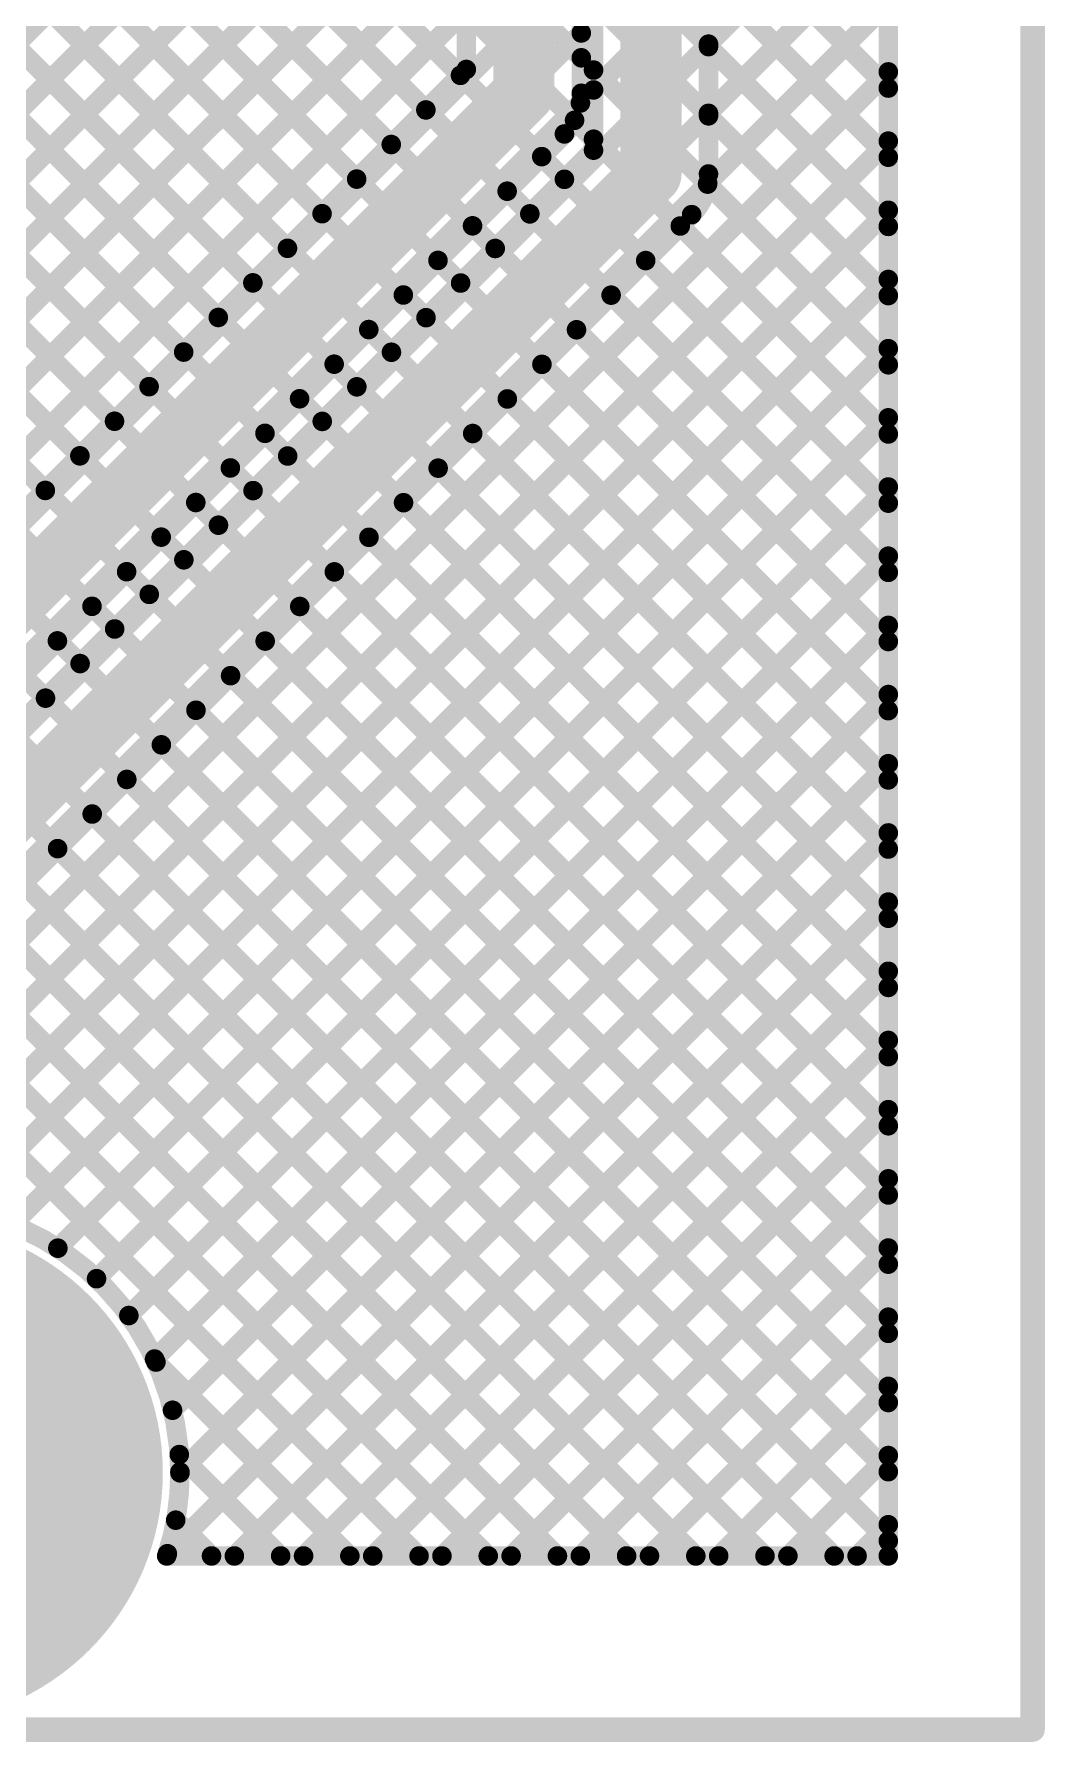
# Model space of a CAD drawing. Header units: millimetres. Extents: x -0.32 to 3.69, y -0.11 to 2.37.
# Drawn here: x 3.275 to 3.688, y -0.11 to 0.588 of the extents above; entities that cross this region are included whole.
import ezdxf

# ---------------------------------------------------------------- set-up
doc = ezdxf.new("R2010")
doc.units = ezdxf.units.MM
doc.header["$MEASUREMENT"] = 0
for name, color, linetype in [('BottomLayer', 5, 'Continuous'), ('BottomSolder', 6, 'Continuous'), ('Mechanical2', 216, 'Continuous'), ('MultiLayer', 9, 'Continuous'), ('TopLayer', 1, 'Continuous'), ('TopSolder', 216, 'Continuous')]:
    doc.layers.add(name, color=color, linetype=linetype)

msp = doc.modelspace()

# ---------------------------------------------------------------- hatches: boundary and pattern name
at = {"layer": 'BottomLayer'}
h = msp.add_hatch(color=5, dxfattribs=at)
edge = h.paths.add_edge_path()
edge.add_arc((3.225, 0), 0.09843, 0, 360)
at = {"layer": 'BottomSolder'}
h = msp.add_hatch(color=6, dxfattribs=at)
edge = h.paths.add_edge_path()
edge.add_arc((3.225, 0), 0.10243, 0, 360)
at = {"layer": 'MultiLayer'}
h = msp.add_hatch(color=9, dxfattribs=at)
edge = h.paths.add_edge_path()
edge.add_arc((3.225, 0), 0.09843, 0, 360)
at = {"layer": 'TopLayer'}
h = msp.add_hatch(color=1, dxfattribs=at)
edge = h.paths.add_edge_path()
edge.add_arc((3.225, 0), 0.09843, 0, 360)
at = {"layer": 'TopSolder'}
h = msp.add_hatch(color=216, dxfattribs=at)
edge = h.paths.add_edge_path()
edge.add_arc((3.225, 0), 0.10243, 0, 360)

# ---------------------------------------------------------------- linework, layer by layer
at = {"layer": 'BottomLayer', "const_width": 0.008}
for points in [[(2.94143, 1.079), (3.624, 0.39643)], [(2.96971, 1.079), (3.624, 0.42471)], [(2.998, 1.079), (3.624, 0.453)], [(3.02628, 1.079), (3.624, 0.48128)], [(3.05457, 1.079), (3.624, 0.50957)], [(3.08285, 1.079), (3.624, 0.53785)], [(3.11113, 1.079), (3.624, 0.56613)], [(3.624, -0.034), (3.624, 1.079)], [(2.99465, 0.9975), (3.624, 0.36814)], [(2.98907, 0.97479), (3.624, 0.33986)], [(2.97749, 0.95809), (3.624, 0.31158)], [(2.8994, 0.95133), (3.624, 0.22672)], [(2.96107, 0.94622), (3.624, 0.28329)], [(2.93882, 0.94019), (3.624, 0.25501)], [(2.95664, 0.27306), (3.624, 0.94042)], [(2.98492, 0.27306), (3.624, 0.91214)], [(2.99471, 0.25457), (3.624, 0.88385)], [(2.99471, 0.22628), (3.624, 0.85557)], [(2.98187, 0.84057), (3.624, 0.19844)], [(2.99471, 0.198), (3.624, 0.82729)], [(2.99459, 0.79956), (3.624, 0.17015)], [(2.99471, 0.16971), (3.624, 0.799)], [(2.87423, 0.7785), (3.624, 0.02873)], [(2.9887, 0.77717), (3.624, 0.14187)], [(2.81928, -0.034), (3.624, 0.77072)], [(2.97692, 0.76067), (3.624, 0.11359)], [(2.93774, 0.74327), (3.624, 0.05702)], [(2.96031, 0.749), (3.624, 0.0853)], [(2.84757, -0.034), (3.624, 0.74243)], [(2.87585, -0.034), (3.624, 0.71415)], [(2.90414, -0.034), (3.624, 0.68586)], [(2.93242, -0.034), (3.624, 0.65758)], [(2.98479, 0.63966), (3.624, 0.00045)], [(2.9607, -0.034), (3.624, 0.6293)], [(2.98899, -0.034), (3.624, 0.60101)], [(2.99451, 0.60165), (3.624, -0.02784)], [(2.87197, 0.58277), (3.48875, -0.034)], [(2.98833, 0.57956), (3.60188, -0.034)], [(3.01727, -0.034), (3.624, 0.57273)], [(2.97635, 0.56325), (3.5736, -0.034)], [(2.95953, 0.55178), (3.54532, -0.034)], [(2.93666, 0.54637), (3.51703, -0.034)], [(3.17871, 0.09915), (3.624, 0.54444)], [(3.21697, 0.10913), (3.624, 0.51616)], [(3.24391, 0.10778), (3.624, 0.48787)], [(3.2659, 0.10149), (3.624, 0.45959)], [(2.98663, 0.43984), (3.46046, -0.034)], [(3.28452, 0.09182), (3.624, 0.43131)], [(2.99442, 0.40376), (3.43218, -0.034)], [(3.30034, 0.07936), (3.624, 0.40302)], [(3.31355, 0.06429), (3.624, 0.37474)], [(3.32405, 0.0465), (3.624, 0.34645)], [(3.3314, 0.02557), (3.624, 0.31817)], [(3.33442, 0.00031), (3.624, 0.28988)], [(3.3293, -0.0331), (3.624, 0.2616)], [(3.35668, -0.034), (3.624, 0.23332)], [(3.38497, -0.034), (3.624, 0.20503)], [(3.41325, -0.034), (3.624, 0.17675)], [(3.44154, -0.034), (3.624, 0.14846)], [(3.46982, -0.034), (3.624, 0.12018)], [(3.49811, -0.034), (3.624, 0.09189)], [(3.52639, -0.034), (3.624, 0.06361)], [(3.32462, 0.04527), (3.40389, -0.034)], [(3.55467, -0.034), (3.624, 0.03533)], [(3.33417, 0.00744), (3.37561, -0.034)], [(3.58296, -0.034), (3.624, 0.00704)], [(3.3327, -0.01937), (3.34733, -0.034)], [(3.61124, -0.034), (3.624, -0.02124)], [(3.32901, -0.034), (3.624, -0.034)]]:
    msp.add_lwpolyline(points, dxfattribs=at)
at = {"layer": 'BottomLayer', "const_width": 0.004}
for points in [[(3.622, 0.57273, 1), (3.626, 0.57273, 1)], [(3.622, 0.56613, 1), (3.626, 0.56613, 1)], [(3.622, 0.54444, 1), (3.626, 0.54444, 1)], [(3.622, 0.53785, 1), (3.626, 0.53785, 1)], [(3.622, 0.51616, 1), (3.626, 0.51616, 1)], [(3.622, 0.50957, 1), (3.626, 0.50957, 1)], [(3.622, 0.48787, 1), (3.626, 0.48787, 1)], [(3.622, 0.48128, 1), (3.626, 0.48128, 1)], [(3.622, 0.45959, 1), (3.626, 0.45959, 1)], [(3.622, 0.453, 1), (3.626, 0.453, 1)], [(3.622, 0.43131, 1), (3.626, 0.43131, 1)], [(3.622, 0.42471, 1), (3.626, 0.42471, 1)], [(3.622, 0.40302, 1), (3.626, 0.40302, 1)], [(3.622, 0.39643, 1), (3.626, 0.39643, 1)], [(3.622, 0.37474, 1), (3.626, 0.37474, 1)], [(3.622, 0.36814, 1), (3.626, 0.36814, 1)], [(3.622, 0.34645, 1), (3.626, 0.34645, 1)], [(3.622, 0.33986, 1), (3.626, 0.33986, 1)], [(3.622, 0.31817, 1), (3.626, 0.31817, 1)], [(3.622, 0.31158, 1), (3.626, 0.31158, 1)], [(3.622, 0.28988, 1), (3.626, 0.28988, 1)], [(3.622, 0.28329, 1), (3.626, 0.28329, 1)], [(3.622, 0.2616, 1), (3.626, 0.2616, 1)], [(3.622, 0.25501, 1), (3.626, 0.25501, 1)], [(3.622, 0.23332, 1), (3.626, 0.23332, 1)], [(3.622, 0.22672, 1), (3.626, 0.22672, 1)], [(3.622, 0.20503, 1), (3.626, 0.20503, 1)], [(3.622, 0.19844, 1), (3.626, 0.19844, 1)], [(3.622, 0.17675, 1), (3.626, 0.17675, 1)], [(3.622, 0.17015, 1), (3.626, 0.17015, 1)], [(3.622, 0.14846, 1), (3.626, 0.14846, 1)], [(3.622, 0.14187, 1), (3.626, 0.14187, 1)], [(3.622, 0.12018, 1), (3.626, 0.12018, 1)], [(3.622, 0.11359, 1), (3.626, 0.11359, 1)], [(3.28252, 0.09182, 1), (3.28652, 0.09182, 1)], [(3.622, 0.09189, 1), (3.626, 0.09189, 1)], [(3.622, 0.0853, 1), (3.626, 0.0853, 1)], [(3.29834, 0.07936, 1), (3.30234, 0.07936, 1)], [(3.31155, 0.06429, 1), (3.31555, 0.06429, 1)], [(3.622, 0.06361, 1), (3.626, 0.06361, 1)], [(3.622, 0.05702, 1), (3.626, 0.05702, 1)], [(3.32205, 0.0465, 1), (3.32605, 0.0465, 1)], [(3.32262, 0.04527, 1), (3.32662, 0.04527, 1)], [(3.622, 0.03533, 1), (3.626, 0.03533, 1)], [(3.3294, 0.02557, 1), (3.3334, 0.02557, 1)], [(3.622, 0.02873, 1), (3.626, 0.02873, 1)], [(3.33217, 0.00744, 1), (3.33617, 0.00744, 1)], [(3.622, 0.00704, 1), (3.626, 0.00704, 1)], [(3.33242, 0.00031, 1), (3.33642, 0.00031, 1)], [(3.33243, 0, 1), (3.33643, 0, 1)], [(3.33243, 0, 1), (3.33643, 0, 1)], [(3.622, 0.00045, 1), (3.626, 0.00045, 1)], [(3.3307, -0.01937, 1), (3.3347, -0.01937, 1)], [(3.622, -0.02124, 1), (3.626, -0.02124, 1)], [(3.622, -0.02784, 1), (3.626, -0.02784, 1)], [(3.32701, -0.034, 1), (3.33101, -0.034, 1)], [(3.32701, -0.034, 1), (3.33101, -0.034, 1)], [(3.3273, -0.0331, 1), (3.3313, -0.0331, 1)], [(3.34533, -0.034, 1), (3.34933, -0.034, 1)], [(3.35468, -0.034, 1), (3.35868, -0.034, 1)], [(3.37361, -0.034, 1), (3.37761, -0.034, 1)], [(3.38297, -0.034, 1), (3.38697, -0.034, 1)], [(3.40189, -0.034, 1), (3.40589, -0.034, 1)], [(3.41125, -0.034, 1), (3.41525, -0.034, 1)], [(3.43018, -0.034, 1), (3.43418, -0.034, 1)], [(3.43954, -0.034, 1), (3.44354, -0.034, 1)], [(3.45846, -0.034, 1), (3.46246, -0.034, 1)], [(3.46782, -0.034, 1), (3.47182, -0.034, 1)], [(3.48675, -0.034, 1), (3.49075, -0.034, 1)], [(3.49611, -0.034, 1), (3.50011, -0.034, 1)], [(3.51503, -0.034, 1), (3.51903, -0.034, 1)], [(3.52439, -0.034, 1), (3.52839, -0.034, 1)], [(3.54332, -0.034, 1), (3.54732, -0.034, 1)], [(3.55267, -0.034, 1), (3.55667, -0.034, 1)], [(3.5716, -0.034, 1), (3.5756, -0.034, 1)], [(3.58096, -0.034, 1), (3.58496, -0.034, 1)], [(3.59988, -0.034, 1), (3.60388, -0.034, 1)], [(3.60924, -0.034, 1), (3.61324, -0.034, 1)], [(3.622, -0.034, 1), (3.626, -0.034, 1)], [(3.622, -0.034, 1), (3.626, -0.034, 1)]]:
    msp.add_lwpolyline(points, format="xyb", close=True, dxfattribs=at)
at = {"layer": 'BottomLayer', "const_width": 0.008}
for points in [[(3.12099, -0.034, -1.171908), (3.33443, 0)], [(3.33443, 0, -0.079151), (3.32901, -0.034)]]:
    msp.add_lwpolyline(points, format="xyb", dxfattribs=at)
at = {"layer": 'Mechanical2', "const_width": 0.01}
for points in [[(3.683, 2.255), (3.683, -0.105)], [(-0.1, -0.105), (3.325, -0.105)], [(3.325, -0.105), (3.683, -0.105)]]:
    msp.add_lwpolyline(points, dxfattribs=at)
at = {"layer": 'Mechanical2', "const_width": 0.005}
for points in [[(3.3225, -0.105, 1), (3.3275, -0.105, 1)], [(3.3225, -0.105, 1), (3.3275, -0.105, 1)], [(3.6805, -0.105, 1), (3.6855, -0.105, 1)], [(3.6805, -0.105, 1), (3.6855, -0.105, 1)]]:
    msp.add_lwpolyline(points, format="xyb", close=True, dxfattribs=at)
at = {"layer": 'TopLayer'}
for points, const_width in [([(2.84688, 1.17355), (3.4491, 0.57133)], 0.008), ([(3.527, 0.531), (3.527, 1.105)], 0.025), ([(3.5505, 0.531), (3.5505, 1.105)], 0.008), ([(3.5035, 0.54073), (3.5035, 1.09527)], 0.008), ([(3.624, -0.034), (3.624, 1.08447)], 0.008), ([(3.475, 0.564), (3.475, 1.066)], 0.025), ([(3.4515, 0.57373), (3.4515, 1.066)], 0.008), ([(3.4985, 0.564), (3.4985, 1.066)], 0.008), ([(2.99465, 0.9975), (3.43496, 0.55719)], 0.008), ([(2.98907, 0.97479), (3.42081, 0.54305)], 0.008), ([(2.97749, 0.95809), (3.40667, 0.52891)], 0.008), ([(2.8994, 0.95133), (3.36424, 0.48648)], 0.008), ([(2.96107, 0.94622), (3.39253, 0.51476)], 0.008), ([(2.93882, 0.94019), (3.37839, 0.50062)], 0.008), ([(2.98187, 0.84057), (3.3501, 0.47234)], 0.008), ([(2.99459, 0.79956), (3.33596, 0.45819)], 0.008), ([(2.9887, 0.77717), (3.32182, 0.44405)], 0.008), ([(2.95664, 0.27306), (3.4515, 0.76792)], 0.008), ([(2.97692, 0.76067), (3.30768, 0.42991)], 0.008), ([(2.93774, 0.74327), (3.27939, 0.40163)], 0.008), ([(2.96031, 0.749), (3.29353, 0.41577)], 0.008), ([(2.98492, 0.27306), (3.4515, 0.73964)], 0.008), ([(2.99471, 0.25457), (3.4515, 0.71135)], 0.008), ([(2.99471, 0.22628), (3.4515, 0.68307)], 0.008), ([(2.99471, 0.198), (3.4515, 0.65479)], 0.008), ([(3.5505, 0.58408), (3.624, 0.65758)], 0.008), ([(3.5505, 0.63963), (3.624, 0.56613)], 0.008), ([(2.99471, 0.16971), (3.4515, 0.6265)], 0.008), ([(3.5505, 0.5558), (3.624, 0.6293)], 0.008), ([(3.5505, 0.61135), (3.624, 0.53785)], 0.008), ([(2.88178, 0.0285), (3.4515, 0.59822)], 0.008), ([(3.55019, 0.5272), (3.624, 0.60101)], 0.008), ([(3.4985, 0.58865), (3.5035, 0.59365)], 0.008), ([(3.5505, 0.58307), (3.624, 0.50957)], 0.008), ([(3.4985, 0.5785), (3.5035, 0.5735)], 0.008), ([(2.90627, 0.0285), (3.4515, 0.57373)], 0.008), ([(2.916, 0.005), (3.475, 0.564)], 0.025), ([(3.01727, -0.034), (3.624, 0.57273)], 0.008), ([(3.49816, 0.56003), (3.5035, 0.56536)], 0.008), ([(3.5505, 0.55478), (3.624, 0.48128)], 0.008), ([(3.49575, 0.55297), (3.5035, 0.54521)], 0.008), ([(2.93127, -0.0315), (3.5035, 0.54073)], 0.008), ([(2.93263, -0.0116), (3.4916, 0.54737)], 0.008), ([(3.17871, 0.09915), (3.624, 0.54444)], 0.008), ([(2.941, -0.055), (3.527, 0.531)], 0.025), ([(3.48233, 0.5381), (3.4916, 0.52883)], 0.008), ([(3.55013, 0.52686), (3.624, 0.453)], 0.008), ([(3.46819, 0.52396), (3.47746, 0.51469)], 0.008), ([(2.99523, -0.034), (3.5436, 0.51437)], 0.008), ([(3.21697, 0.10913), (3.624, 0.51616)], 0.008), ([(3.45405, 0.50981), (3.46331, 0.50055)], 0.008), ([(3.53897, 0.50974), (3.624, 0.42471)], 0.008), ([(3.43991, 0.49567), (3.44917, 0.48641)], 0.008), ([(3.52483, 0.4956), (3.624, 0.39643)], 0.008), ([(3.24391, 0.10778), (3.624, 0.48787)], 0.008), ([(3.42576, 0.48153), (3.43503, 0.47226)], 0.008), ([(3.51069, 0.48146), (3.624, 0.36814)], 0.008), ([(3.41162, 0.46739), (3.42089, 0.45812)], 0.008), ([(3.49655, 0.46731), (3.624, 0.33986)], 0.008), ([(3.2659, 0.10149), (3.624, 0.45959)], 0.008), ([(3.39748, 0.45324), (3.40674, 0.44398)], 0.008), ([(3.48241, 0.45317), (3.624, 0.31158)], 0.008), ([(3.38334, 0.4391), (3.3926, 0.42984)], 0.008), ([(3.46826, 0.43903), (3.624, 0.28329)], 0.008), ([(3.28452, 0.09182), (3.624, 0.43131)], 0.008), ([(3.36919, 0.42496), (3.37846, 0.41569)], 0.008), ([(3.45412, 0.42489), (3.624, 0.25501)], 0.008), ([(3.35505, 0.41082), (3.36432, 0.40155)], 0.008), ([(3.43998, 0.41074), (3.624, 0.22672)], 0.008), ([(3.30034, 0.07936), (3.624, 0.40302)], 0.008), ([(3.34091, 0.39668), (3.35018, 0.38741)], 0.008), ([(3.42584, 0.3966), (3.624, 0.19844)], 0.008), ([(3.32677, 0.38253), (3.33603, 0.37327)], 0.008), ([(3.41169, 0.38246), (3.624, 0.17015)], 0.008), ([(3.31355, 0.06429), (3.624, 0.37474)], 0.008), ([(3.31263, 0.36839), (3.32189, 0.35913)], 0.008), ([(3.39755, 0.36832), (3.624, 0.14187)], 0.008), ([(3.29848, 0.35425), (3.30775, 0.34498)], 0.008), ([(3.38341, 0.35418), (3.624, 0.11359)], 0.008), ([(3.32405, 0.0465), (3.624, 0.34645)], 0.008), ([(3.28434, 0.34011), (3.29361, 0.33084)], 0.008), ([(3.36927, 0.34003), (3.624, 0.0853)], 0.008), ([(3.2702, 0.32597), (3.27947, 0.3167)], 0.008), ([(3.35513, 0.32589), (3.624, 0.05702)], 0.008), ([(3.3314, 0.02557), (3.624, 0.31817)], 0.008), ([(3.34098, 0.31175), (3.624, 0.02873)], 0.008), ([(3.32684, 0.29761), (3.624, 0.00045)], 0.008), ([(3.33442, 0.00031), (3.624, 0.28988)], 0.008), ([(3.3127, 0.28347), (3.624, -0.02784)], 0.008), ([(3.29856, 0.26932), (3.60188, -0.034)], 0.008), ([(3.3293, -0.0331), (3.624, 0.2616)], 0.008), ([(3.28442, 0.25518), (3.5736, -0.034)], 0.008), ([(3.27027, 0.24104), (3.54532, -0.034)], 0.008), ([(3.25613, 0.2269), (3.51703, -0.034)], 0.008), ([(3.35668, -0.034), (3.624, 0.23332)], 0.008), ([(3.24199, 0.21276), (3.48875, -0.034)], 0.008), ([(3.22785, 0.19861), (3.46046, -0.034)], 0.008), ([(3.38497, -0.034), (3.624, 0.20503)], 0.008), ([(3.21371, 0.18447), (3.43218, -0.034)], 0.008), ([(3.41325, -0.034), (3.624, 0.17675)], 0.008), ([(3.44154, -0.034), (3.624, 0.14846)], 0.008), ([(3.46982, -0.034), (3.624, 0.12018)], 0.008), ([(3.49811, -0.034), (3.624, 0.09189)], 0.008), ([(3.52639, -0.034), (3.624, 0.06361)], 0.008), ([(3.32462, 0.04527), (3.40389, -0.034)], 0.008), ([(3.55467, -0.034), (3.624, 0.03533)], 0.008), ([(3.33417, 0.00744), (3.37561, -0.034)], 0.008), ([(3.58296, -0.034), (3.624, 0.00704)], 0.008), ([(3.3327, -0.01937), (3.34733, -0.034)], 0.008), ([(3.61124, -0.034), (3.624, -0.02124)], 0.008), ([(3.32901, -0.034), (3.624, -0.034)], 0.008)]:
    msp.add_lwpolyline(points, dxfattribs=dict(at, const_width=const_width))
for points, const_width in [([(3.4965, 0.58865, 1), (3.5005, 0.58865, 1)], 0.004), ([(3.5485, 0.58408, 1), (3.5525, 0.58408, 1)], 0.004), ([(3.5485, 0.58307, 1), (3.5525, 0.58307, 1)], 0.004), ([(3.4965, 0.5785, 1), (3.5005, 0.5785, 1)], 0.004), ([(3.4471, 0.57133, 1), (3.4511, 0.57133, 1)], 0.004), ([(3.4495, 0.57373, 1), (3.4535, 0.57373, 1)], 0.004), ([(3.4495, 0.57373, 1), (3.4535, 0.57373, 1)], 0.004), ([(3.46875, 0.564, 1), (3.48125, 0.564, 1)], 0.0125), ([(3.46875, 0.564, 1), (3.48125, 0.564, 1)], 0.0125), ([(3.5015, 0.5735, 1), (3.5055, 0.5735, 1)], 0.004), ([(3.622, 0.57273, 1), (3.626, 0.57273, 1)], 0.004), ([(3.4965, 0.564, 1), (3.5005, 0.564, 1)], 0.004), ([(3.4965, 0.564, 1), (3.5005, 0.564, 1)], 0.004), ([(3.4965, 0.564, 1), (3.5005, 0.564, 1)], 0.004), ([(3.5015, 0.56536, 1), (3.5055, 0.56536, 1)], 0.004), ([(3.622, 0.56613, 1), (3.626, 0.56613, 1)], 0.004), ([(3.43296, 0.55719, 1), (3.43696, 0.55719, 1)], 0.004), ([(3.49616, 0.56003, 1), (3.50016, 0.56003, 1)], 0.004), ([(3.5485, 0.5558, 1), (3.5525, 0.5558, 1)], 0.004), ([(3.5485, 0.55478, 1), (3.5525, 0.55478, 1)], 0.004), ([(3.49375, 0.55297, 1), (3.49775, 0.55297, 1)], 0.004), ([(3.41881, 0.54305, 1), (3.42281, 0.54305, 1)], 0.004), ([(3.4896, 0.54737, 1), (3.4936, 0.54737, 1)], 0.004), ([(3.4896, 0.54737, 1), (3.4936, 0.54737, 1)], 0.004), ([(3.48962, 0.54738, 1), (3.49362, 0.54738, 1)], 0.004), ([(3.5015, 0.54521, 1), (3.5055, 0.54521, 1)], 0.004), ([(3.5015, 0.54073, 1), (3.5055, 0.54073, 1)], 0.004), ([(3.5015, 0.54073, 1), (3.5055, 0.54073, 1)], 0.004), ([(3.622, 0.54444, 1), (3.626, 0.54444, 1)], 0.004), ([(3.48033, 0.5381, 1), (3.48433, 0.5381, 1)], 0.004), ([(3.52075, 0.531, 1), (3.53325, 0.531, 1)], 0.0125), ([(3.52075, 0.531, 1), (3.53325, 0.531, 1)], 0.0125), ([(3.622, 0.53785, 1), (3.626, 0.53785, 1)], 0.004), ([(3.40467, 0.52891, 1), (3.40867, 0.52891, 1)], 0.004), ([(3.4896, 0.52883, 1), (3.4936, 0.52883, 1)], 0.004), ([(3.54813, 0.52686, 1), (3.55213, 0.52686, 1)], 0.004), ([(3.54819, 0.5272, 1), (3.55219, 0.5272, 1)], 0.004), ([(3.5485, 0.531, 1), (3.5525, 0.531, 1)], 0.004), ([(3.5485, 0.531, 1), (3.5525, 0.531, 1)], 0.004), ([(3.5485, 0.531, 1), (3.5525, 0.531, 1)], 0.004), ([(3.46619, 0.52396, 1), (3.47019, 0.52396, 1)], 0.004), ([(3.39053, 0.51476, 1), (3.39453, 0.51476, 1)], 0.004), ([(3.47546, 0.51469, 1), (3.47946, 0.51469, 1)], 0.004), ([(3.5416, 0.51437, 1), (3.5456, 0.51437, 1)], 0.004), ([(3.5416, 0.51437, 1), (3.5456, 0.51437, 1)], 0.004), ([(3.54162, 0.51438, 1), (3.54562, 0.51438, 1)], 0.004), ([(3.622, 0.51616, 1), (3.626, 0.51616, 1)], 0.004), ([(3.45205, 0.50981, 1), (3.45605, 0.50981, 1)], 0.004), ([(3.53697, 0.50974, 1), (3.54097, 0.50974, 1)], 0.004), ([(3.622, 0.50957, 1), (3.626, 0.50957, 1)], 0.004), ([(3.37639, 0.50062, 1), (3.38039, 0.50062, 1)], 0.004), ([(3.46131, 0.50055, 1), (3.46531, 0.50055, 1)], 0.004), ([(3.43791, 0.49567, 1), (3.44191, 0.49567, 1)], 0.004), ([(3.52283, 0.4956, 1), (3.52683, 0.4956, 1)], 0.004), ([(3.36224, 0.48648, 1), (3.36624, 0.48648, 1)], 0.004), ([(3.44717, 0.48641, 1), (3.45117, 0.48641, 1)], 0.004), ([(3.622, 0.48787, 1), (3.626, 0.48787, 1)], 0.004), ([(3.42376, 0.48153, 1), (3.42776, 0.48153, 1)], 0.004), ([(3.50869, 0.48146, 1), (3.51269, 0.48146, 1)], 0.004), ([(3.622, 0.48128, 1), (3.626, 0.48128, 1)], 0.004), ([(3.3481, 0.47234, 1), (3.3521, 0.47234, 1)], 0.004), ([(3.43303, 0.47226, 1), (3.43703, 0.47226, 1)], 0.004), ([(3.40962, 0.46739, 1), (3.41362, 0.46739, 1)], 0.004), ([(3.49455, 0.46731, 1), (3.49855, 0.46731, 1)], 0.004), ([(3.33396, 0.45819, 1), (3.33796, 0.45819, 1)], 0.004), ([(3.41889, 0.45812, 1), (3.42289, 0.45812, 1)], 0.004), ([(3.622, 0.45959, 1), (3.626, 0.45959, 1)], 0.004), ([(3.39548, 0.45324, 1), (3.39948, 0.45324, 1)], 0.004), ([(3.48041, 0.45317, 1), (3.48441, 0.45317, 1)], 0.004), ([(3.622, 0.453, 1), (3.626, 0.453, 1)], 0.004), ([(3.31982, 0.44405, 1), (3.32382, 0.44405, 1)], 0.004), ([(3.40474, 0.44398, 1), (3.40874, 0.44398, 1)], 0.004), ([(3.38134, 0.4391, 1), (3.38534, 0.4391, 1)], 0.004), ([(3.46626, 0.43903, 1), (3.47026, 0.43903, 1)], 0.004), ([(3.30568, 0.42991, 1), (3.30968, 0.42991, 1)], 0.004), ([(3.3906, 0.42984, 1), (3.3946, 0.42984, 1)], 0.004), ([(3.622, 0.43131, 1), (3.626, 0.43131, 1)], 0.004), ([(3.36719, 0.42496, 1), (3.37119, 0.42496, 1)], 0.004), ([(3.45212, 0.42489, 1), (3.45612, 0.42489, 1)], 0.004), ([(3.622, 0.42471, 1), (3.626, 0.42471, 1)], 0.004), ([(3.29153, 0.41577, 1), (3.29553, 0.41577, 1)], 0.004), ([(3.37646, 0.41569, 1), (3.38046, 0.41569, 1)], 0.004), ([(3.35305, 0.41082, 1), (3.35705, 0.41082, 1)], 0.004), ([(3.43798, 0.41074, 1), (3.44198, 0.41074, 1)], 0.004), ([(3.27739, 0.40163, 1), (3.28139, 0.40163, 1)], 0.004), ([(3.36232, 0.40155, 1), (3.36632, 0.40155, 1)], 0.004), ([(3.622, 0.40302, 1), (3.626, 0.40302, 1)], 0.004), ([(3.33891, 0.39668, 1), (3.34291, 0.39668, 1)], 0.004), ([(3.42384, 0.3966, 1), (3.42784, 0.3966, 1)], 0.004), ([(3.622, 0.39643, 1), (3.626, 0.39643, 1)], 0.004), ([(3.34818, 0.38741, 1), (3.35218, 0.38741, 1)], 0.004), ([(3.32477, 0.38253, 1), (3.32877, 0.38253, 1)], 0.004), ([(3.40969, 0.38246, 1), (3.41369, 0.38246, 1)], 0.004), ([(3.33403, 0.37327, 1), (3.33803, 0.37327, 1)], 0.004), ([(3.622, 0.37474, 1), (3.626, 0.37474, 1)], 0.004), ([(3.31063, 0.36839, 1), (3.31463, 0.36839, 1)], 0.004), ([(3.39555, 0.36832, 1), (3.39955, 0.36832, 1)], 0.004), ([(3.622, 0.36814, 1), (3.626, 0.36814, 1)], 0.004), ([(3.31989, 0.35913, 1), (3.32389, 0.35913, 1)], 0.004), ([(3.29648, 0.35425, 1), (3.30048, 0.35425, 1)], 0.004), ([(3.38141, 0.35418, 1), (3.38541, 0.35418, 1)], 0.004), ([(3.622, 0.34645, 1), (3.626, 0.34645, 1)], 0.004), ([(3.28234, 0.34011, 1), (3.28634, 0.34011, 1)], 0.004), ([(3.30575, 0.34498, 1), (3.30975, 0.34498, 1)], 0.004), ([(3.36727, 0.34003, 1), (3.37127, 0.34003, 1)], 0.004), ([(3.622, 0.33986, 1), (3.626, 0.33986, 1)], 0.004), ([(3.29161, 0.33084, 1), (3.29561, 0.33084, 1)], 0.004), ([(3.35313, 0.32589, 1), (3.35713, 0.32589, 1)], 0.004), ([(3.622, 0.31817, 1), (3.626, 0.31817, 1)], 0.004), ([(3.27747, 0.3167, 1), (3.28147, 0.3167, 1)], 0.004), ([(3.33898, 0.31175, 1), (3.34298, 0.31175, 1)], 0.004), ([(3.622, 0.31158, 1), (3.626, 0.31158, 1)], 0.004), ([(3.32484, 0.29761, 1), (3.32884, 0.29761, 1)], 0.004), ([(3.622, 0.28988, 1), (3.626, 0.28988, 1)], 0.004), ([(3.3107, 0.28347, 1), (3.3147, 0.28347, 1)], 0.004), ([(3.622, 0.28329, 1), (3.626, 0.28329, 1)], 0.004), ([(3.29656, 0.26932, 1), (3.30056, 0.26932, 1)], 0.004), ([(3.622, 0.2616, 1), (3.626, 0.2616, 1)], 0.004), ([(3.28242, 0.25518, 1), (3.28642, 0.25518, 1)], 0.004), ([(3.622, 0.25501, 1), (3.626, 0.25501, 1)], 0.004), ([(3.622, 0.23332, 1), (3.626, 0.23332, 1)], 0.004), ([(3.622, 0.22672, 1), (3.626, 0.22672, 1)], 0.004), ([(3.622, 0.20503, 1), (3.626, 0.20503, 1)], 0.004), ([(3.622, 0.19844, 1), (3.626, 0.19844, 1)], 0.004), ([(3.622, 0.17675, 1), (3.626, 0.17675, 1)], 0.004), ([(3.622, 0.17015, 1), (3.626, 0.17015, 1)], 0.004), ([(3.622, 0.14846, 1), (3.626, 0.14846, 1)], 0.004), ([(3.622, 0.14187, 1), (3.626, 0.14187, 1)], 0.004), ([(3.622, 0.12018, 1), (3.626, 0.12018, 1)], 0.004), ([(3.622, 0.11359, 1), (3.626, 0.11359, 1)], 0.004), ([(3.28252, 0.09182, 1), (3.28652, 0.09182, 1)], 0.004), ([(3.622, 0.09189, 1), (3.626, 0.09189, 1)], 0.004), ([(3.622, 0.0853, 1), (3.626, 0.0853, 1)], 0.004), ([(3.29834, 0.07936, 1), (3.30234, 0.07936, 1)], 0.004), ([(3.31155, 0.06429, 1), (3.31555, 0.06429, 1)], 0.004), ([(3.622, 0.06361, 1), (3.626, 0.06361, 1)], 0.004), ([(3.622, 0.05702, 1), (3.626, 0.05702, 1)], 0.004), ([(3.32205, 0.0465, 1), (3.32605, 0.0465, 1)], 0.004), ([(3.32262, 0.04527, 1), (3.32662, 0.04527, 1)], 0.004), ([(3.622, 0.03533, 1), (3.626, 0.03533, 1)], 0.004), ([(3.3294, 0.02557, 1), (3.3334, 0.02557, 1)], 0.004), ([(3.622, 0.02873, 1), (3.626, 0.02873, 1)], 0.004), ([(3.33217, 0.00744, 1), (3.33617, 0.00744, 1)], 0.004), ([(3.622, 0.00704, 1), (3.626, 0.00704, 1)], 0.004), ([(3.33242, 0.00031, 1), (3.33642, 0.00031, 1)], 0.004), ([(3.33243, 0, 1), (3.33643, 0, 1)], 0.004), ([(3.33243, 0, 1), (3.33643, 0, 1)], 0.004), ([(3.622, 0.00045, 1), (3.626, 0.00045, 1)], 0.004), ([(3.3307, -0.01937, 1), (3.3347, -0.01937, 1)], 0.004), ([(3.622, -0.02124, 1), (3.626, -0.02124, 1)], 0.004), ([(3.622, -0.02784, 1), (3.626, -0.02784, 1)], 0.004), ([(3.32701, -0.034, 1), (3.33101, -0.034, 1)], 0.004), ([(3.32701, -0.034, 1), (3.33101, -0.034, 1)], 0.004), ([(3.3273, -0.0331, 1), (3.3313, -0.0331, 1)], 0.004), ([(3.34533, -0.034, 1), (3.34933, -0.034, 1)], 0.004), ([(3.35468, -0.034, 1), (3.35868, -0.034, 1)], 0.004), ([(3.37361, -0.034, 1), (3.37761, -0.034, 1)], 0.004), ([(3.38297, -0.034, 1), (3.38697, -0.034, 1)], 0.004), ([(3.40189, -0.034, 1), (3.40589, -0.034, 1)], 0.004), ([(3.41125, -0.034, 1), (3.41525, -0.034, 1)], 0.004), ([(3.43018, -0.034, 1), (3.43418, -0.034, 1)], 0.004), ([(3.43954, -0.034, 1), (3.44354, -0.034, 1)], 0.004), ([(3.45846, -0.034, 1), (3.46246, -0.034, 1)], 0.004), ([(3.46782, -0.034, 1), (3.47182, -0.034, 1)], 0.004), ([(3.48675, -0.034, 1), (3.49075, -0.034, 1)], 0.004), ([(3.49611, -0.034, 1), (3.50011, -0.034, 1)], 0.004), ([(3.51503, -0.034, 1), (3.51903, -0.034, 1)], 0.004), ([(3.52439, -0.034, 1), (3.52839, -0.034, 1)], 0.004), ([(3.54332, -0.034, 1), (3.54732, -0.034, 1)], 0.004), ([(3.55267, -0.034, 1), (3.55667, -0.034, 1)], 0.004), ([(3.5716, -0.034, 1), (3.5756, -0.034, 1)], 0.004), ([(3.58096, -0.034, 1), (3.58496, -0.034, 1)], 0.004), ([(3.59988, -0.034, 1), (3.60388, -0.034, 1)], 0.004), ([(3.60924, -0.034, 1), (3.61324, -0.034, 1)], 0.004), ([(3.622, -0.034, 1), (3.626, -0.034, 1)], 0.004), ([(3.622, -0.034, 1), (3.626, -0.034, 1)], 0.004)]:
    msp.add_lwpolyline(points, format="xyb", close=True, dxfattribs=dict(at, const_width=const_width))
at = {"layer": 'TopLayer', "const_width": 0.008}
for points in [[(3.4985, 0.564, -0.199188), (3.4916, 0.54737)], [(3.4985, 0.564, -0.198912), (3.49162, 0.54738)], [(3.5505, 0.531, -0.199188), (3.5436, 0.51437)], [(3.5505, 0.531, -0.198912), (3.54362, 0.51438)], [(3.12099, -0.034, -1.171908), (3.33443, 0)], [(3.33443, 0, -0.079151), (3.32901, -0.034)]]:
    msp.add_lwpolyline(points, format="xyb", dxfattribs=at)

doc.saveas('drawing.dxf')
